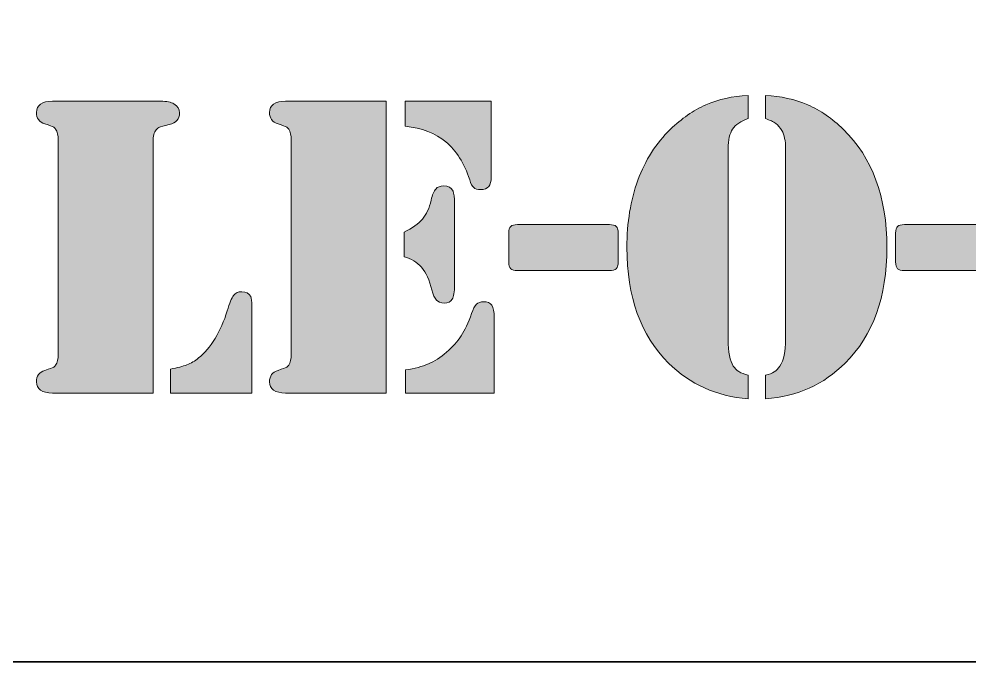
# Model space of a CAD drawing. Header units: inches. Extents: x 5 to 292, y -204 to -7.
# Drawn here: x 51.89 to 88.7, y -203.91 to -179.03 of the extents above; entities that cross this region are included whole.
import ezdxf

# ---------------------------------------------------------------- set-up
doc = ezdxf.new("R2010")
doc.units = ezdxf.units.IN
doc.header["$MEASUREMENT"] = 0
doc.layers.add('Layer 4', color=7, linetype='Continuous')
doc.layers.add('Legend', color=7, linetype='Continuous')

# ---------------------------------------------------------------- blocks, each defined once
blk = doc.blocks.new('block 3')
at = {"layer": 'Legend', "true_color": 0xffffff}
h = blk.add_hatch(color=7, dxfattribs=at)
h.dxf.hatch_style = 2
edge = h.paths.add_edge_path()
edge.add_spline(control_points=[(80.106, -182.884), (79.825, -182.983), (79.626, -183.118), (79.511, -183.289), (79.395, -183.46), (79.337, -183.71), (79.337, -184.041), (79.337, -184.041), (79.337, -191.433), (79.337, -191.433), (79.337, -191.918), (79.403, -192.26), (79.536, -192.458), (79.64, -192.624), (79.83, -192.742), (80.106, -192.814), (80.106, -192.814), (80.106, -193.723), (80.106, -193.723), (78.882, -193.624), (77.857, -193.164), (77.03, -192.342), (75.955, -191.273), (75.418, -189.782), (75.418, -187.869), (75.418, -186.91), (75.56, -186.043), (75.844, -185.269), (76.128, -184.495), (76.548, -183.837), (77.105, -183.297), (77.529, -182.884), (77.987, -182.569), (78.477, -182.354), (78.968, -182.139), (79.511, -182.018), (80.106, -181.991), (80.106, -181.991), (80.106, -182.884), (80.106, -182.884)], knot_values=[0, 0, 0, 0, 1, 1, 1, 2, 2, 2, 3, 3, 3, 4, 4, 4, 5, 5, 5, 6, 6, 6, 7, 7, 7, 8, 8, 8, 9, 9, 9, 10, 10, 10, 11, 11, 11, 12, 12, 12, 13, 13, 13, 13], degree=3, periodic=1)
edge = h.paths.add_edge_path()
edge.add_spline(control_points=[(80.784, -182.884), (80.784, -182.884), (80.784, -181.991), (80.784, -181.991), (81.379, -182.018), (81.924, -182.139), (82.417, -182.354), (82.91, -182.569), (83.369, -182.884), (83.794, -183.297), (84.918, -184.394), (85.48, -185.918), (85.48, -187.869), (85.48, -189.782), (84.943, -191.273), (83.868, -192.342), (83.041, -193.169), (82.013, -193.63), (80.784, -193.723), (80.784, -193.723), (80.784, -192.814), (80.784, -192.814), (80.927, -192.781), (81.039, -192.738), (81.119, -192.686), (81.199, -192.633), (81.272, -192.557), (81.338, -192.458), (81.487, -192.232), (81.561, -191.89), (81.561, -191.433), (81.561, -191.433), (81.561, -184.041), (81.561, -184.041), (81.561, -183.749), (81.512, -183.517), (81.412, -183.347), (81.346, -183.231), (81.268, -183.14), (81.177, -183.074), (81.086, -183.008), (80.955, -182.944), (80.784, -182.884)], knot_values=[0, 0, 0, 0, 1, 1, 1, 2, 2, 2, 3, 3, 3, 4, 4, 4, 5, 5, 5, 6, 6, 6, 7, 7, 7, 8, 8, 8, 9, 9, 9, 10, 10, 10, 11, 11, 11, 12, 12, 12, 13, 13, 13, 14, 14, 14, 14], degree=3, periodic=1)
h = blk.add_hatch(color=7, dxfattribs=at)
h.dxf.hatch_style = 2
edge = h.paths.add_edge_path()
edge.add_spline(control_points=[(57.079, -193.5), (57.079, -193.5), (53.4, -193.5), (53.4, -193.5), (53.4, -193.5), (53.185, -193.5), (53.185, -193.5), (52.986, -193.5), (52.833, -193.463), (52.726, -193.388), (52.618, -193.314), (52.565, -193.208), (52.565, -193.07), (52.565, -192.844), (52.675, -192.695), (52.895, -192.624), (53.077, -192.563), (53.183, -192.526), (53.214, -192.512), (53.244, -192.498), (53.276, -192.466), (53.309, -192.417), (53.375, -192.329), (53.408, -192.188), (53.408, -191.995), (53.408, -191.995), (53.408, -183.719), (53.408, -183.719), (53.408, -183.526), (53.375, -183.385), (53.309, -183.297), (53.276, -183.247), (53.244, -183.216), (53.214, -183.202), (53.183, -183.188), (53.077, -183.151), (52.895, -183.09), (52.675, -183.019), (52.565, -182.87), (52.565, -182.644), (52.565, -182.506), (52.618, -182.4), (52.726, -182.325), (52.833, -182.251), (52.986, -182.214), (53.185, -182.214), (53.185, -182.214), (53.4, -182.214), (53.4, -182.214), (53.4, -182.214), (57.087, -182.214), (57.087, -182.214), (57.087, -182.214), (57.368, -182.214), (57.368, -182.214), (57.611, -182.214), (57.785, -182.247), (57.889, -182.313), (58.033, -182.401), (58.104, -182.517), (58.104, -182.66), (58.104, -182.903), (57.972, -183.054), (57.707, -183.115), (57.492, -183.165), (57.366, -183.198), (57.327, -183.214), (57.288, -183.231), (57.247, -183.264), (57.203, -183.314), (57.12, -183.413), (57.079, -183.567), (57.079, -183.777), (57.079, -183.777), (57.079, -193.5), (57.079, -193.5)], knot_values=[0, 0, 0, 0, 1, 1, 1, 2, 2, 2, 3, 3, 3, 4, 4, 4, 5, 5, 5, 6, 6, 6, 7, 7, 7, 8, 8, 8, 9, 9, 9, 10, 10, 10, 11, 11, 11, 12, 12, 12, 13, 13, 13, 14, 14, 14, 15, 15, 15, 16, 16, 16, 17, 17, 17, 18, 18, 18, 19, 19, 19, 20, 20, 20, 21, 21, 21, 22, 22, 22, 23, 23, 23, 24, 24, 24, 25, 25, 25, 25], degree=3, periodic=1)
edge = h.paths.add_edge_path()
edge.add_spline(control_points=[(57.749, -193.5), (57.749, -193.5), (57.749, -192.574), (57.749, -192.574), (58.019, -192.524), (58.232, -192.469), (58.39, -192.409), (58.547, -192.348), (58.697, -192.26), (58.84, -192.144), (59.072, -191.962), (59.284, -191.711), (59.477, -191.392), (59.67, -191.072), (59.827, -190.716), (59.948, -190.325), (60.036, -190.022), (60.118, -189.822), (60.192, -189.726), (60.266, -189.629), (60.375, -189.581), (60.519, -189.581), (60.673, -189.581), (60.786, -189.644), (60.858, -189.771), (60.891, -189.832), (60.907, -189.953), (60.907, -190.135), (60.907, -190.135), (60.907, -193.5), (60.907, -193.5), (60.907, -193.5), (57.749, -193.5), (57.749, -193.5)], knot_values=[0, 0, 0, 0, 1, 1, 1, 2, 2, 2, 3, 3, 3, 4, 4, 4, 5, 5, 5, 6, 6, 6, 7, 7, 7, 8, 8, 8, 9, 9, 9, 10, 10, 10, 11, 11, 11, 11], degree=3, periodic=1)
h = blk.add_hatch(color=7, dxfattribs=at)
h.dxf.hatch_style = 2
edge = h.paths.add_edge_path()
edge.add_spline(control_points=[(66.1, -182.214), (66.1, -182.214), (66.1, -193.5), (66.1, -193.5), (66.1, -193.5), (62.42, -193.5), (62.42, -193.5), (62.42, -193.5), (62.205, -193.5), (62.205, -193.5), (62.007, -193.5), (61.854, -193.463), (61.746, -193.388), (61.639, -193.314), (61.585, -193.208), (61.585, -193.07), (61.585, -192.844), (61.695, -192.695), (61.916, -192.624), (62.098, -192.563), (62.204, -192.526), (62.234, -192.512), (62.265, -192.498), (62.296, -192.466), (62.329, -192.417), (62.396, -192.329), (62.429, -192.188), (62.429, -191.995), (62.429, -191.995), (62.429, -183.719), (62.429, -183.719), (62.429, -183.526), (62.396, -183.385), (62.329, -183.297), (62.296, -183.247), (62.265, -183.216), (62.234, -183.202), (62.204, -183.188), (62.098, -183.151), (61.916, -183.09), (61.695, -183.019), (61.585, -182.87), (61.585, -182.644), (61.585, -182.506), (61.639, -182.4), (61.746, -182.325), (61.854, -182.251), (62.007, -182.214), (62.205, -182.214), (62.205, -182.214), (62.42, -182.214), (62.42, -182.214), (62.42, -182.214), (66.1, -182.214), (66.1, -182.214)], knot_values=[0, 0, 0, 0, 1, 1, 1, 2, 2, 2, 3, 3, 3, 4, 4, 4, 5, 5, 5, 6, 6, 6, 7, 7, 7, 8, 8, 8, 9, 9, 9, 10, 10, 10, 11, 11, 11, 12, 12, 12, 13, 13, 13, 14, 14, 14, 15, 15, 15, 16, 16, 16, 17, 17, 17, 18, 18, 18, 18], degree=3, periodic=1)
edge = h.paths.add_edge_path()
edge.add_spline(control_points=[(66.794, -188.233), (66.794, -188.233), (66.794, -187.274), (66.794, -187.274), (67.114, -187.12), (67.351, -186.952), (67.505, -186.77), (67.66, -186.588), (67.773, -186.345), (67.844, -186.042), (67.888, -185.833), (67.946, -185.688), (68.018, -185.608), (68.09, -185.528), (68.192, -185.488), (68.324, -185.488), (68.5, -185.488), (68.621, -185.557), (68.688, -185.695), (68.726, -185.766), (68.746, -185.929), (68.746, -186.183), (68.746, -186.183), (68.746, -189.333), (68.746, -189.333), (68.746, -189.592), (68.717, -189.771), (68.659, -189.87), (68.601, -189.969), (68.495, -190.019), (68.34, -190.019), (68.214, -190.019), (68.114, -189.98), (68.043, -189.903), (67.971, -189.826), (67.913, -189.697), (67.869, -189.515), (67.775, -189.134), (67.642, -188.842), (67.468, -188.638), (67.294, -188.434), (67.07, -188.299), (66.794, -188.233)], knot_values=[0, 0, 0, 0, 1, 1, 1, 2, 2, 2, 3, 3, 3, 4, 4, 4, 5, 5, 5, 6, 6, 6, 7, 7, 7, 8, 8, 8, 9, 9, 9, 10, 10, 10, 11, 11, 11, 12, 12, 12, 13, 13, 13, 14, 14, 14, 14], degree=3, periodic=1)
edge = h.paths.add_edge_path()
edge.add_spline(control_points=[(66.836, -182.214), (66.836, -182.214), (70.168, -182.214), (70.168, -182.214), (70.168, -182.214), (70.168, -185.141), (70.168, -185.141), (70.168, -185.312), (70.135, -185.436), (70.068, -185.513), (70.002, -185.59), (69.898, -185.629), (69.754, -185.629), (69.633, -185.629), (69.545, -185.604), (69.49, -185.554), (69.435, -185.505), (69.382, -185.403), (69.333, -185.248), (69.123, -184.609), (68.816, -184.121), (68.411, -183.785), (68.005, -183.449), (67.48, -183.247), (66.836, -183.181), (66.836, -183.181), (66.836, -182.214), (66.836, -182.214)], knot_values=[0, 0, 0, 0, 1, 1, 1, 2, 2, 2, 3, 3, 3, 4, 4, 4, 5, 5, 5, 6, 6, 6, 7, 7, 7, 8, 8, 8, 9, 9, 9, 9], degree=3, periodic=1)
edge = h.paths.add_edge_path()
edge.add_spline(control_points=[(66.844, -193.5), (66.844, -193.5), (66.844, -192.607), (66.844, -192.607), (67.202, -192.552), (67.498, -192.475), (67.733, -192.376), (67.967, -192.276), (68.203, -192.125), (68.44, -191.921), (68.677, -191.717), (68.865, -191.506), (69.006, -191.288), (69.147, -191.071), (69.28, -190.782), (69.407, -190.424), (69.468, -190.248), (69.531, -190.128), (69.597, -190.065), (69.663, -190.001), (69.754, -189.969), (69.87, -189.969), (70.024, -189.969), (70.132, -190.015), (70.192, -190.106), (70.253, -190.197), (70.283, -190.355), (70.283, -190.581), (70.283, -190.581), (70.283, -193.5), (70.283, -193.5), (70.283, -193.5), (66.844, -193.5), (66.844, -193.5)], knot_values=[0, 0, 0, 0, 1, 1, 1, 2, 2, 2, 3, 3, 3, 4, 4, 4, 5, 5, 5, 6, 6, 6, 7, 7, 7, 8, 8, 8, 9, 9, 9, 10, 10, 10, 11, 11, 11, 11], degree=3, periodic=1)
h = blk.add_hatch(color=7, dxfattribs=at)
h.dxf.hatch_style = 2
edge = h.paths.add_edge_path()
edge.add_spline(control_points=[(75.079, -187.315), (75.079, -187.315), (75.079, -188.432), (75.079, -188.432), (75.079, -188.558), (75.054, -188.645), (75.005, -188.692), (74.955, -188.739), (74.867, -188.762), (74.74, -188.762), (74.74, -188.762), (71.185, -188.762), (71.185, -188.762), (71.058, -188.762), (70.97, -188.739), (70.92, -188.692), (70.87, -188.645), (70.846, -188.558), (70.846, -188.432), (70.846, -188.432), (70.846, -187.315), (70.846, -187.315), (70.846, -187.189), (70.87, -187.102), (70.92, -187.055), (70.97, -187.008), (71.058, -186.985), (71.185, -186.985), (71.185, -186.985), (74.74, -186.985), (74.74, -186.985), (74.867, -186.985), (74.955, -187.008), (75.005, -187.055), (75.054, -187.102), (75.079, -187.189), (75.079, -187.315)], knot_values=[0, 0, 0, 0, 1, 1, 1, 2, 2, 2, 3, 3, 3, 4, 4, 4, 5, 5, 5, 6, 6, 6, 7, 7, 7, 8, 8, 8, 9, 9, 9, 10, 10, 10, 11, 11, 11, 12, 12, 12, 12], degree=3, periodic=1)
h = blk.add_hatch(color=7, dxfattribs=at)
h.dxf.hatch_style = 2
edge = h.paths.add_edge_path()
edge.add_spline(control_points=[(90.053, -187.315), (90.053, -187.315), (90.053, -188.432), (90.053, -188.432), (90.053, -188.558), (90.028, -188.645), (89.978, -188.692), (89.929, -188.739), (89.841, -188.762), (89.714, -188.762), (89.714, -188.762), (86.158, -188.762), (86.158, -188.762), (86.032, -188.762), (85.943, -188.739), (85.894, -188.692), (85.844, -188.645), (85.819, -188.558), (85.819, -188.432), (85.819, -188.432), (85.819, -187.315), (85.819, -187.315), (85.819, -187.189), (85.844, -187.102), (85.894, -187.055), (85.943, -187.008), (86.032, -186.985), (86.158, -186.985), (86.158, -186.985), (89.714, -186.985), (89.714, -186.985), (89.841, -186.985), (89.929, -187.008), (89.978, -187.055), (90.028, -187.102), (90.053, -187.189), (90.053, -187.315)], knot_values=[0, 0, 0, 0, 1, 1, 1, 2, 2, 2, 3, 3, 3, 4, 4, 4, 5, 5, 5, 6, 6, 6, 7, 7, 7, 8, 8, 8, 9, 9, 9, 10, 10, 10, 11, 11, 11, 12, 12, 12, 12], degree=3, periodic=1)
at = {"layer": 'Legend', "lineweight": 0}
for points, knots in [([(80.106, -182.884), (79.825, -182.983), (79.626, -183.118), (79.511, -183.289), (79.395, -183.46), (79.337, -183.71), (79.337, -184.041), (79.337, -184.041), (79.337, -191.433), (79.337, -191.433), (79.337, -191.918), (79.403, -192.26), (79.536, -192.458), (79.64, -192.624), (79.83, -192.742), (80.106, -192.814), (80.106, -192.814), (80.106, -193.723), (80.106, -193.723), (78.882, -193.624), (77.857, -193.164), (77.03, -192.342), (75.955, -191.273), (75.418, -189.782), (75.418, -187.869), (75.418, -186.91), (75.56, -186.043), (75.844, -185.269), (76.128, -184.495), (76.548, -183.837), (77.105, -183.297), (77.529, -182.884), (77.987, -182.569), (78.477, -182.354), (78.968, -182.139), (79.511, -182.018), (80.106, -181.991), (80.106, -181.991), (80.106, -182.884), (80.106, -182.884)], [0, 0, 0, 0, 1, 1, 1, 2, 2, 2, 3, 3, 3, 4, 4, 4, 5, 5, 5, 6, 6, 6, 7, 7, 7, 8, 8, 8, 9, 9, 9, 10, 10, 10, 11, 11, 11, 12, 12, 12, 13, 13, 13, 13]), ([(80.784, -182.884), (80.784, -182.884), (80.784, -181.991), (80.784, -181.991), (81.379, -182.018), (81.924, -182.139), (82.417, -182.354), (82.91, -182.569), (83.369, -182.884), (83.794, -183.297), (84.918, -184.394), (85.48, -185.918), (85.48, -187.869), (85.48, -189.782), (84.943, -191.273), (83.868, -192.342), (83.041, -193.169), (82.013, -193.63), (80.784, -193.723), (80.784, -193.723), (80.784, -192.814), (80.784, -192.814), (80.927, -192.781), (81.039, -192.738), (81.119, -192.686), (81.199, -192.633), (81.272, -192.557), (81.338, -192.458), (81.487, -192.232), (81.561, -191.89), (81.561, -191.433), (81.561, -191.433), (81.561, -184.041), (81.561, -184.041), (81.561, -183.749), (81.512, -183.517), (81.412, -183.347), (81.346, -183.231), (81.268, -183.14), (81.177, -183.074), (81.086, -183.008), (80.955, -182.944), (80.784, -182.884)], [0, 0, 0, 0, 1, 1, 1, 2, 2, 2, 3, 3, 3, 4, 4, 4, 5, 5, 5, 6, 6, 6, 7, 7, 7, 8, 8, 8, 9, 9, 9, 10, 10, 10, 11, 11, 11, 12, 12, 12, 13, 13, 13, 14, 14, 14, 14]), ([(57.079, -193.5), (57.079, -193.5), (53.4, -193.5), (53.4, -193.5), (53.4, -193.5), (53.185, -193.5), (53.185, -193.5), (52.986, -193.5), (52.833, -193.463), (52.726, -193.388), (52.618, -193.314), (52.565, -193.208), (52.565, -193.07), (52.565, -192.844), (52.675, -192.695), (52.895, -192.624), (53.077, -192.563), (53.183, -192.526), (53.214, -192.512), (53.244, -192.498), (53.276, -192.466), (53.309, -192.417), (53.375, -192.329), (53.408, -192.188), (53.408, -191.995), (53.408, -191.995), (53.408, -183.719), (53.408, -183.719), (53.408, -183.526), (53.375, -183.385), (53.309, -183.297), (53.276, -183.247), (53.244, -183.216), (53.214, -183.202), (53.183, -183.188), (53.077, -183.151), (52.895, -183.09), (52.675, -183.019), (52.565, -182.87), (52.565, -182.644), (52.565, -182.506), (52.618, -182.4), (52.726, -182.325), (52.833, -182.251), (52.986, -182.214), (53.185, -182.214), (53.185, -182.214), (53.4, -182.214), (53.4, -182.214), (53.4, -182.214), (57.087, -182.214), (57.087, -182.214), (57.087, -182.214), (57.368, -182.214), (57.368, -182.214), (57.611, -182.214), (57.785, -182.247), (57.889, -182.313), (58.033, -182.401), (58.104, -182.517), (58.104, -182.66), (58.104, -182.903), (57.972, -183.054), (57.707, -183.115), (57.492, -183.165), (57.366, -183.198), (57.327, -183.214), (57.288, -183.231), (57.247, -183.264), (57.203, -183.314), (57.12, -183.413), (57.079, -183.567), (57.079, -183.777), (57.079, -183.777), (57.079, -193.5), (57.079, -193.5)], [0, 0, 0, 0, 1, 1, 1, 2, 2, 2, 3, 3, 3, 4, 4, 4, 5, 5, 5, 6, 6, 6, 7, 7, 7, 8, 8, 8, 9, 9, 9, 10, 10, 10, 11, 11, 11, 12, 12, 12, 13, 13, 13, 14, 14, 14, 15, 15, 15, 16, 16, 16, 17, 17, 17, 18, 18, 18, 19, 19, 19, 20, 20, 20, 21, 21, 21, 22, 22, 22, 23, 23, 23, 24, 24, 24, 25, 25, 25, 25]), ([(66.1, -182.214), (66.1, -182.214), (66.1, -193.5), (66.1, -193.5), (66.1, -193.5), (62.42, -193.5), (62.42, -193.5), (62.42, -193.5), (62.205, -193.5), (62.205, -193.5), (62.007, -193.5), (61.854, -193.463), (61.746, -193.388), (61.639, -193.314), (61.585, -193.208), (61.585, -193.07), (61.585, -192.844), (61.695, -192.695), (61.916, -192.624), (62.098, -192.563), (62.204, -192.526), (62.234, -192.512), (62.265, -192.498), (62.296, -192.466), (62.329, -192.417), (62.396, -192.329), (62.429, -192.188), (62.429, -191.995), (62.429, -191.995), (62.429, -183.719), (62.429, -183.719), (62.429, -183.526), (62.396, -183.385), (62.329, -183.297), (62.296, -183.247), (62.265, -183.216), (62.234, -183.202), (62.204, -183.188), (62.098, -183.151), (61.916, -183.09), (61.695, -183.019), (61.585, -182.87), (61.585, -182.644), (61.585, -182.506), (61.639, -182.4), (61.746, -182.325), (61.854, -182.251), (62.007, -182.214), (62.205, -182.214), (62.205, -182.214), (62.42, -182.214), (62.42, -182.214), (62.42, -182.214), (66.1, -182.214), (66.1, -182.214)], [0, 0, 0, 0, 1, 1, 1, 2, 2, 2, 3, 3, 3, 4, 4, 4, 5, 5, 5, 6, 6, 6, 7, 7, 7, 8, 8, 8, 9, 9, 9, 10, 10, 10, 11, 11, 11, 12, 12, 12, 13, 13, 13, 14, 14, 14, 15, 15, 15, 16, 16, 16, 17, 17, 17, 18, 18, 18, 18]), ([(66.836, -182.214), (66.836, -182.214), (70.168, -182.214), (70.168, -182.214), (70.168, -182.214), (70.168, -185.141), (70.168, -185.141), (70.168, -185.312), (70.135, -185.436), (70.068, -185.513), (70.002, -185.59), (69.898, -185.629), (69.754, -185.629), (69.633, -185.629), (69.545, -185.604), (69.49, -185.554), (69.435, -185.505), (69.382, -185.403), (69.333, -185.248), (69.123, -184.609), (68.816, -184.121), (68.411, -183.785), (68.005, -183.449), (67.48, -183.247), (66.836, -183.181), (66.836, -183.181), (66.836, -182.214), (66.836, -182.214)], [0, 0, 0, 0, 1, 1, 1, 2, 2, 2, 3, 3, 3, 4, 4, 4, 5, 5, 5, 6, 6, 6, 7, 7, 7, 8, 8, 8, 9, 9, 9, 9]), ([(66.794, -188.233), (66.794, -188.233), (66.794, -187.274), (66.794, -187.274), (67.114, -187.12), (67.351, -186.952), (67.505, -186.77), (67.66, -186.588), (67.773, -186.345), (67.844, -186.042), (67.888, -185.833), (67.946, -185.688), (68.018, -185.608), (68.09, -185.528), (68.192, -185.488), (68.324, -185.488), (68.5, -185.488), (68.621, -185.557), (68.688, -185.695), (68.726, -185.766), (68.746, -185.929), (68.746, -186.183), (68.746, -186.183), (68.746, -189.333), (68.746, -189.333), (68.746, -189.592), (68.717, -189.771), (68.659, -189.87), (68.601, -189.969), (68.495, -190.019), (68.34, -190.019), (68.214, -190.019), (68.114, -189.98), (68.043, -189.903), (67.971, -189.826), (67.913, -189.697), (67.869, -189.515), (67.775, -189.134), (67.642, -188.842), (67.468, -188.638), (67.294, -188.434), (67.07, -188.299), (66.794, -188.233)], [0, 0, 0, 0, 1, 1, 1, 2, 2, 2, 3, 3, 3, 4, 4, 4, 5, 5, 5, 6, 6, 6, 7, 7, 7, 8, 8, 8, 9, 9, 9, 10, 10, 10, 11, 11, 11, 12, 12, 12, 13, 13, 13, 14, 14, 14, 14]), ([(75.079, -187.315), (75.079, -187.315), (75.079, -188.432), (75.079, -188.432), (75.079, -188.558), (75.054, -188.645), (75.005, -188.692), (74.955, -188.739), (74.867, -188.762), (74.74, -188.762), (74.74, -188.762), (71.185, -188.762), (71.185, -188.762), (71.058, -188.762), (70.97, -188.739), (70.92, -188.692), (70.87, -188.645), (70.846, -188.558), (70.846, -188.432), (70.846, -188.432), (70.846, -187.315), (70.846, -187.315), (70.846, -187.189), (70.87, -187.102), (70.92, -187.055), (70.97, -187.008), (71.058, -186.985), (71.185, -186.985), (71.185, -186.985), (74.74, -186.985), (74.74, -186.985), (74.867, -186.985), (74.955, -187.008), (75.005, -187.055), (75.054, -187.102), (75.079, -187.189), (75.079, -187.315)], [0, 0, 0, 0, 1, 1, 1, 2, 2, 2, 3, 3, 3, 4, 4, 4, 5, 5, 5, 6, 6, 6, 7, 7, 7, 8, 8, 8, 9, 9, 9, 10, 10, 10, 11, 11, 11, 12, 12, 12, 12]), ([(90.053, -187.315), (90.053, -187.315), (90.053, -188.432), (90.053, -188.432), (90.053, -188.558), (90.028, -188.645), (89.978, -188.692), (89.929, -188.739), (89.841, -188.762), (89.714, -188.762), (89.714, -188.762), (86.158, -188.762), (86.158, -188.762), (86.032, -188.762), (85.943, -188.739), (85.894, -188.692), (85.844, -188.645), (85.819, -188.558), (85.819, -188.432), (85.819, -188.432), (85.819, -187.315), (85.819, -187.315), (85.819, -187.189), (85.844, -187.102), (85.894, -187.055), (85.943, -187.008), (86.032, -186.985), (86.158, -186.985), (86.158, -186.985), (89.714, -186.985), (89.714, -186.985), (89.841, -186.985), (89.929, -187.008), (89.978, -187.055), (90.028, -187.102), (90.053, -187.189), (90.053, -187.315)], [0, 0, 0, 0, 1, 1, 1, 2, 2, 2, 3, 3, 3, 4, 4, 4, 5, 5, 5, 6, 6, 6, 7, 7, 7, 8, 8, 8, 9, 9, 9, 10, 10, 10, 11, 11, 11, 12, 12, 12, 12]), ([(57.749, -193.5), (57.749, -193.5), (57.749, -192.574), (57.749, -192.574), (58.019, -192.524), (58.232, -192.469), (58.39, -192.409), (58.547, -192.348), (58.697, -192.26), (58.84, -192.144), (59.072, -191.962), (59.284, -191.711), (59.477, -191.392), (59.67, -191.072), (59.827, -190.716), (59.948, -190.325), (60.036, -190.022), (60.118, -189.822), (60.192, -189.726), (60.266, -189.629), (60.375, -189.581), (60.519, -189.581), (60.673, -189.581), (60.786, -189.644), (60.858, -189.771), (60.891, -189.832), (60.907, -189.953), (60.907, -190.135), (60.907, -190.135), (60.907, -193.5), (60.907, -193.5), (60.907, -193.5), (57.749, -193.5), (57.749, -193.5)], [0, 0, 0, 0, 1, 1, 1, 2, 2, 2, 3, 3, 3, 4, 4, 4, 5, 5, 5, 6, 6, 6, 7, 7, 7, 8, 8, 8, 9, 9, 9, 10, 10, 10, 11, 11, 11, 11]), ([(66.844, -193.5), (66.844, -193.5), (66.844, -192.607), (66.844, -192.607), (67.202, -192.552), (67.498, -192.475), (67.733, -192.376), (67.967, -192.276), (68.203, -192.125), (68.44, -191.921), (68.677, -191.717), (68.865, -191.506), (69.006, -191.288), (69.147, -191.071), (69.28, -190.782), (69.407, -190.424), (69.468, -190.248), (69.531, -190.128), (69.597, -190.065), (69.663, -190.001), (69.754, -189.969), (69.87, -189.969), (70.024, -189.969), (70.132, -190.015), (70.192, -190.106), (70.253, -190.197), (70.283, -190.355), (70.283, -190.581), (70.283, -190.581), (70.283, -193.5), (70.283, -193.5), (70.283, -193.5), (66.844, -193.5), (66.844, -193.5)], [0, 0, 0, 0, 1, 1, 1, 2, 2, 2, 3, 3, 3, 4, 4, 4, 5, 5, 5, 6, 6, 6, 7, 7, 7, 8, 8, 8, 9, 9, 9, 10, 10, 10, 11, 11, 11, 11])]:
    blk.add_open_spline(points, degree=3, knots=knots, dxfattribs=at)

msp = doc.modelspace()

# ---------------------------------------------------------------- linework, layer by layer
at = {"layer": 'Layer 4', "color": 250, "lineweight": 35, "true_color": 0x231f20}
msp.add_open_spline([(288.219, -203.906), (288.219, -203.906), (8.819, -203.906), (8.819, -203.906), (6.491, -203.906), (4.586, -202.001), (4.586, -199.672), (4.586, -199.672), (4.586, -11.642), (4.586, -11.642), (4.586, -9.313), (6.491, -7.408), (8.819, -7.408), (8.819, -7.408), (288.219, -7.408), (288.219, -7.408), (290.547, -7.408), (292.452, -9.313), (292.452, -11.642), (292.452, -11.642), (292.452, -199.672), (292.452, -199.672), (292.452, -202.001), (290.547, -203.906), (288.219, -203.906)], degree=3, knots=[0, 0, 0, 0, 1, 1, 1, 2, 2, 2, 3, 3, 3, 4, 4, 4, 5, 5, 5, 6, 6, 6, 7, 7, 7, 8, 8, 8, 8], dxfattribs=at)

# ---------------------------------------------------------------- block references
at = {"layer": 'Legend'}
msp.add_blockref('block 3', (0, 0), dxfattribs=at)

doc.saveas('drawing.dxf')
